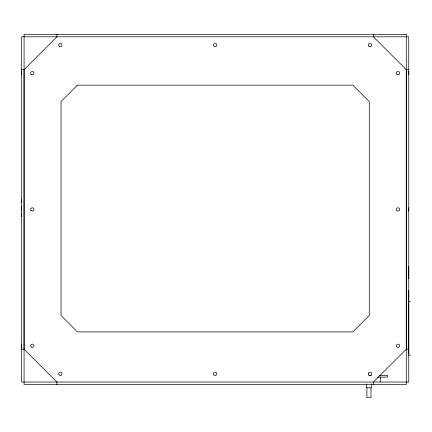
<?xml version="1.0" encoding="UTF-8"?>
<svg xmlns="http://www.w3.org/2000/svg" width="432" height="432" viewBox="0 0 432 432"><rect width="100%" height="100%" fill="white"/><g stroke="black" fill="none" stroke-linecap="round" stroke-linejoin="round"><path stroke-width="0.65" d="M408.758 290.601L408.758 382.039L21.6 382.039L21.6 36.806L408.758 36.806L408.758 353.894M56.943 384.507L56.943 382.039L24.068 349.164L24.068 69.687L56.943 36.806L56.943 34.339M373.41 384.507L373.41 382.039L406.291 349.164L406.291 69.687L373.41 36.806L373.41 34.339M21.6 69.687L24.068 69.687M406.291 69.687L408.758 69.687M408.64 301.288L410.4 301.288M21.6 349.164L24.068 349.164M406.291 349.164L408.758 349.164M408.64 355.126L410.4 355.126M368.798 375.467L371.477 375.467M379.501 375.467L387.52 375.467L387.52 377.109L377.833 377.109M408.758 71.447L408.758 74.736M408.758 207.781L408.758 211.07M408.758 266.555L408.758 278.888M380.533 377.109L380.533 381.818M371.401 383.962L371.401 387.796L366.471 387.796L366.471 383.962M370.991 387.796L370.991 397.661L366.881 397.661L366.881 387.796M21.6 71.447L21.6 74.736M21.6 199.184L21.6 202.468M21.6 206.302L21.6 211.07M21.6 213.419L21.6 216.707M21.6 344.115L21.6 347.404M368.383 373.55L368.372 373.982A1.642 1.642 0 0 0 370.586 375.359A1.642 1.642 0 0 0 371.342 372.865L371.05 372.551A1.642 1.642 0 0 0 368.383 373.55M77.495 85.153L61.058 101.596L61.058 315.473L77.495 331.916L352.847 331.916L369.284 315.473L369.284 101.596L352.847 85.153L77.495 85.153M406.291 34.339L24.068 34.339L24.068 384.507L406.291 384.507L406.291 34.339M396.905 346.918A1.642 1.642 0 0 0 399.659 346.183A1.642 1.642 0 0 0 397.645 344.169A1.642 1.642 0 0 0 396.905 346.918M214.018 374.981A1.642 1.642 0 0 0 216.767 374.247A1.642 1.642 0 0 0 214.753 372.233A1.642 1.642 0 0 0 214.018 374.981M59.189 374.981A1.642 1.642 0 0 0 61.938 374.247A1.642 1.642 0 0 0 59.924 372.233A1.642 1.642 0 0 0 59.189 374.981M31.126 346.918A1.642 1.642 0 0 0 33.874 346.183A1.642 1.642 0 0 0 31.86 344.169A1.642 1.642 0 0 0 31.126 346.918M31.126 210.589A1.642 1.642 0 0 0 33.874 209.849A1.642 1.642 0 0 0 31.86 207.835A1.642 1.642 0 0 0 31.126 210.589M31.126 74.255A1.642 1.642 0 0 0 33.874 73.516A1.642 1.642 0 0 0 31.86 71.501A1.642 1.642 0 0 0 31.126 74.255M59.189 46.192A1.642 1.642 0 0 0 61.938 45.452A1.642 1.642 0 0 0 59.924 43.438A1.642 1.642 0 0 0 59.189 46.192M214.018 46.192A1.642 1.642 0 0 0 216.767 45.452A1.642 1.642 0 0 0 214.753 43.438A1.642 1.642 0 0 0 214.018 46.192M396.905 74.255A1.642 1.642 0 0 0 399.659 73.516A1.642 1.642 0 0 0 397.645 71.501A1.642 1.642 0 0 0 396.905 74.255M368.842 46.192A1.642 1.642 0 0 0 371.596 45.452A1.642 1.642 0 0 0 369.581 43.438A1.642 1.642 0 0 0 368.842 46.192M396.905 210.589A1.642 1.642 0 0 0 399.659 209.849A1.642 1.642 0 0 0 397.645 207.835A1.642 1.642 0 0 0 396.905 210.589"/></g></svg>
